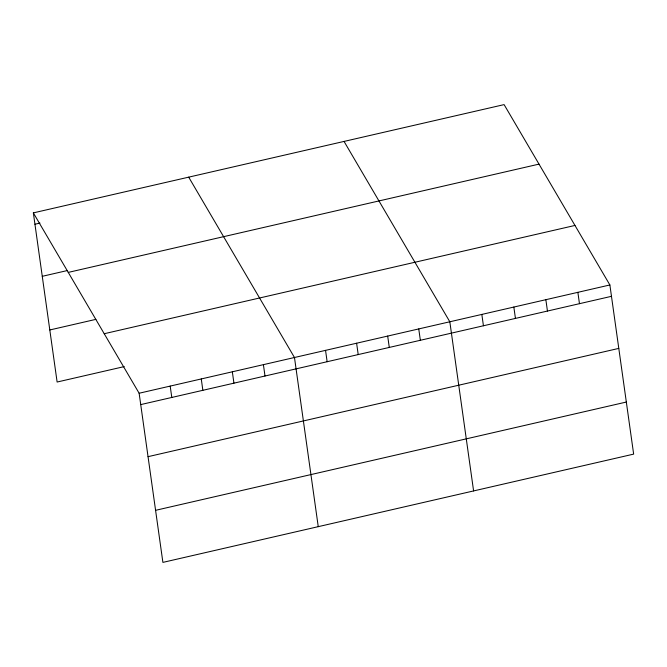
<?xml version="1.0" encoding="UTF-8"?>
<svg xmlns="http://www.w3.org/2000/svg" width="667" height="667" viewBox="0 0 667 667"><rect width="100%" height="100%" fill="white"/><g stroke="black" fill="none" stroke-linecap="round" stroke-linejoin="round"><path stroke-width="1" d="M33.35 212.881L504.102 104.611L609.88 284.967L633.65 454.119L162.898 562.389L139.128 393.238L33.35 212.881L57.12 382.033L124.27 366.592M34.942 224.237L39.962 223.086M42.263 276.313L67.317 270.552M68.259 272.403L539.011 164.124M49.808 329.965L95.906 319.36M104.219 333.725L574.971 225.446M139.128 393.238L609.88 284.967M140.72 404.602L611.472 296.323M148.041 456.67L618.793 348.399M155.578 510.322L626.33 402.043M344.047 141.421L449.825 321.777L473.595 490.929M188.694 177.147L294.472 357.512L318.251 526.663M577.864 292.329L579.465 303.685M545.856 299.691L547.449 311.047M513.84 307.053L515.441 318.417M481.832 314.415L483.433 325.779M418.751 328.923L420.352 340.287M387.685 336.076L389.278 347.432M356.612 343.222L358.212 354.577M325.546 350.367L327.138 361.722M263.407 364.657L264.999 376.013M232.333 371.802L233.934 383.158M201.267 378.948L202.86 390.312M170.193 386.093L171.794 397.457"/></g></svg>
